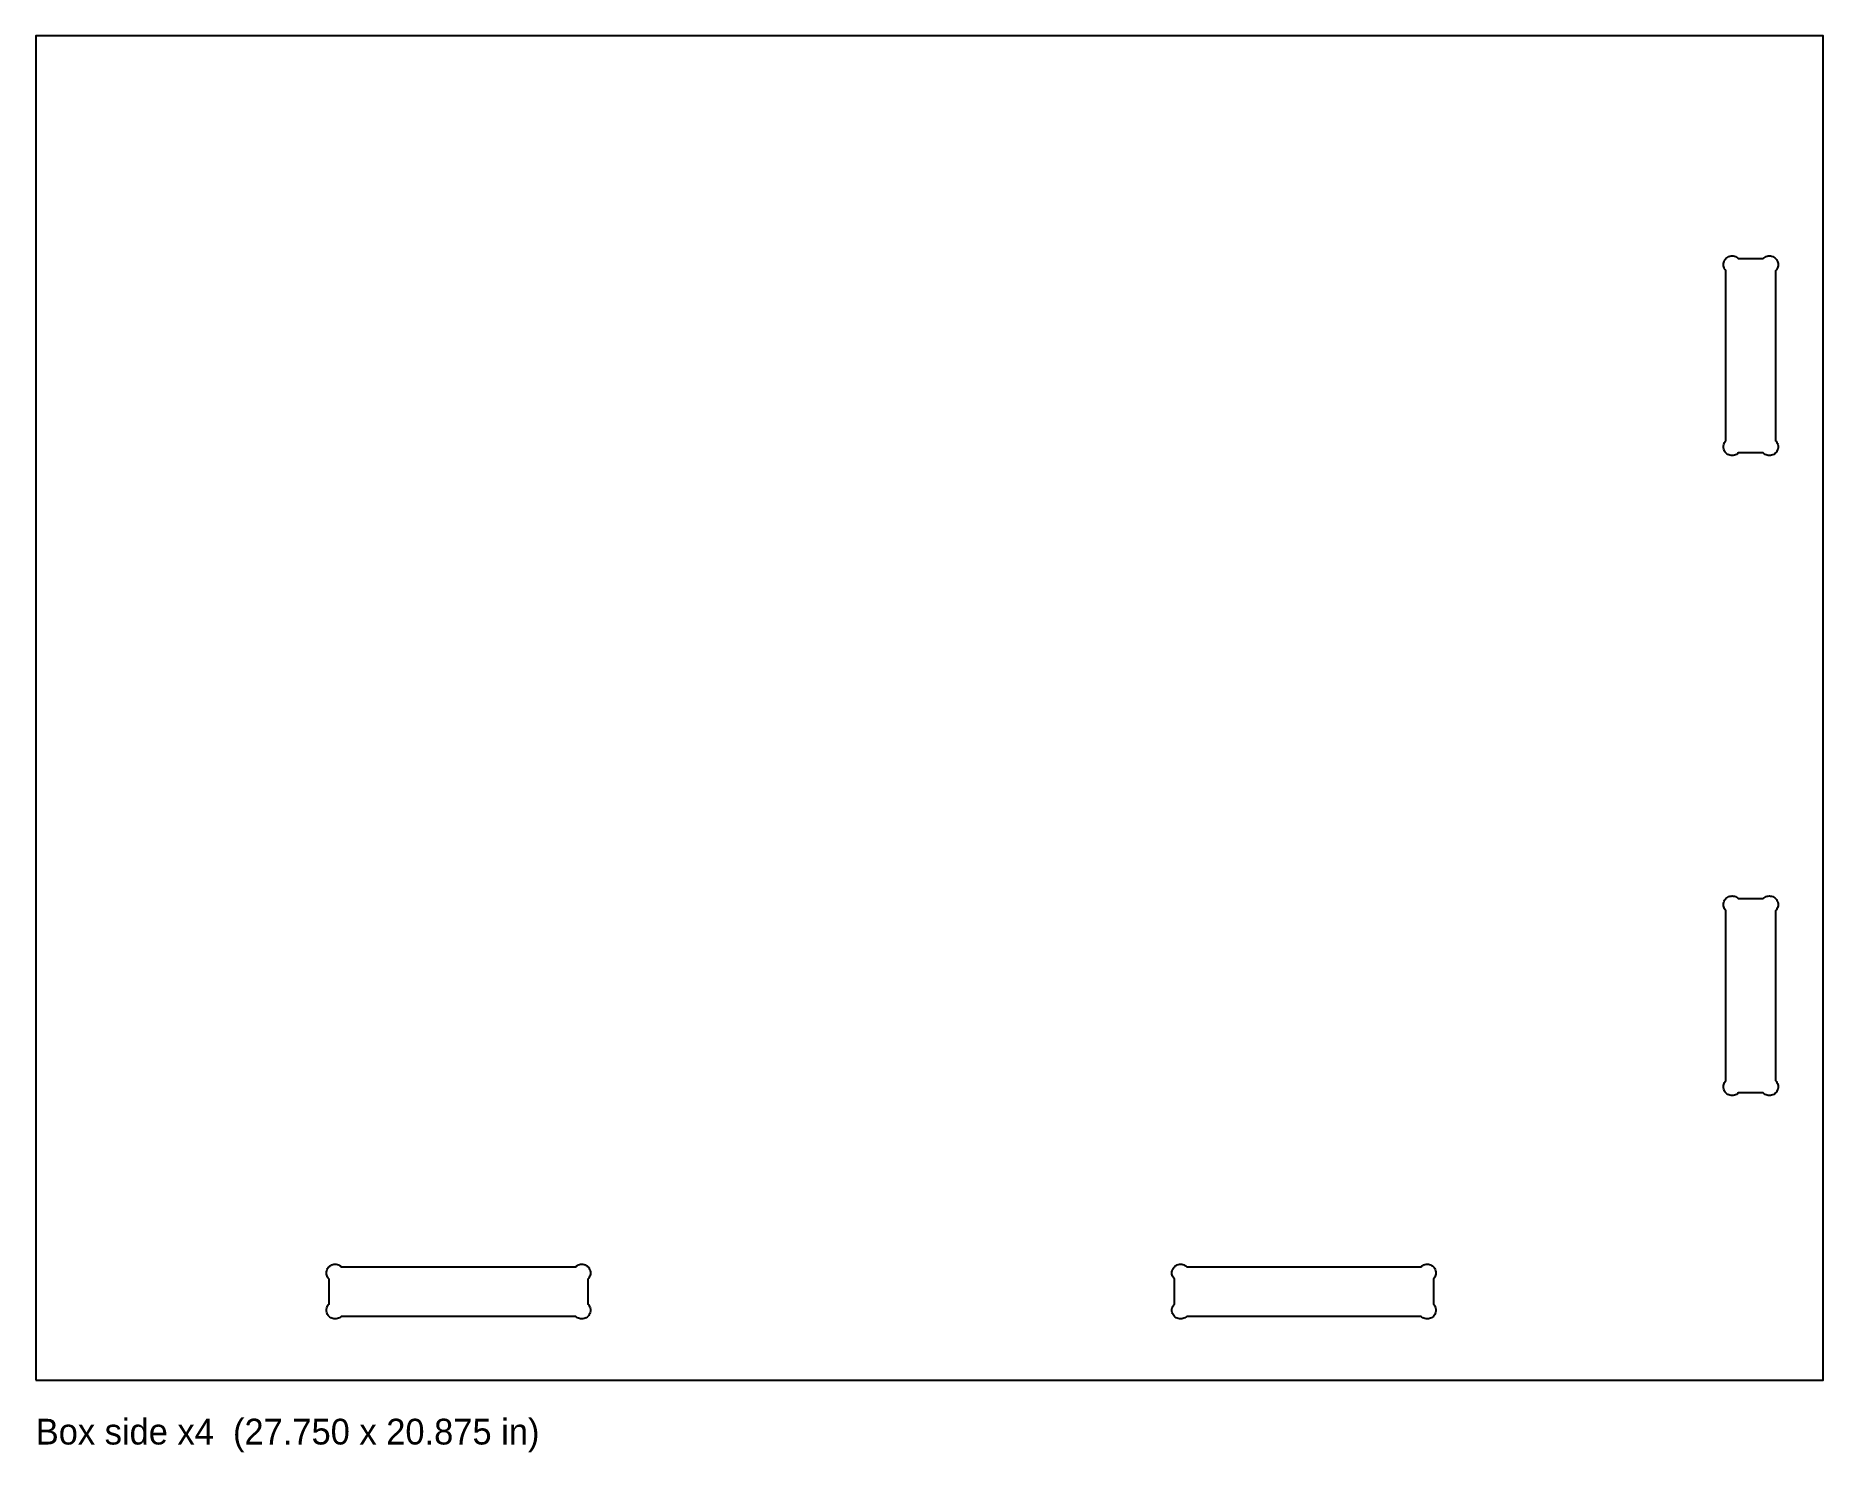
# Model space of a CAD drawing. Header units: inches. Extents: x 0 to 27.8, y -1.1 to 20.9.
import ezdxf

# ---------------------------------------------------------------- set-up
doc = ezdxf.new("R2010")
doc.units = ezdxf.units.IN
doc.header["$MEASUREMENT"] = 0
for name, color, linetype in [('CUT_INSIDE', 5, 'Continuous'), ('CUT_OUTSIDE', 1, 'Continuous'), ('LABEL', 3, 'Continuous')]:
    doc.layers.add(name, color=color, linetype=linetype)

msp = doc.modelspace()

# ---------------------------------------------------------------- linework, layer by layer
at = {"layer": 'CUT_INSIDE'}
for points in [[(26.403, 14.375), (26.387, 14.367), (26.37, 14.361), (26.353, 14.358), (26.335, 14.357), (26.318, 14.358), (26.301, 14.361), (26.284, 14.367), (26.268, 14.375), (26.253, 14.385), (26.24, 14.396), (26.228, 14.41), (26.219, 14.424), (26.211, 14.44), (26.205, 14.457), (26.202, 14.474), (26.2, 14.492), (26.202, 14.509), (26.205, 14.527), (26.211, 14.543), (26.219, 14.559), (26.228, 14.574), (26.24, 14.587), (26.24, 17.225), (26.228, 17.239), (26.219, 17.253), (26.211, 17.269), (26.205, 17.286), (26.202, 17.303), (26.2, 17.321), (26.202, 17.338), (26.205, 17.356), (26.211, 17.372), (26.219, 17.388), (26.228, 17.403), (26.24, 17.416), (26.253, 17.428), (26.268, 17.438), (26.284, 17.446), (26.301, 17.451), (26.318, 17.455), (26.335, 17.456), (26.353, 17.455), (26.37, 17.451), (26.387, 17.446), (26.403, 17.438), (26.418, 17.428), (26.431, 17.416), (26.819, 17.416), (26.832, 17.428), (26.847, 17.438), (26.863, 17.446), (26.88, 17.451), (26.897, 17.455), (26.915, 17.456), (26.932, 17.455), (26.949, 17.451), (26.966, 17.446), (26.982, 17.438), (26.997, 17.428), (27.01, 17.416), (27.022, 17.403), (27.031, 17.388), (27.039, 17.372), (27.045, 17.356), (27.048, 17.338), (27.05, 17.321), (27.048, 17.303), (27.045, 17.286), (27.039, 17.269), (27.031, 17.253), (27.022, 17.239), (27.01, 17.225), (27.01, 14.587), (27.022, 14.574), (27.031, 14.559), (27.039, 14.543), (27.045, 14.527), (27.048, 14.509), (27.05, 14.492), (27.048, 14.474), (27.045, 14.457), (27.039, 14.44), (27.031, 14.424), (27.022, 14.41), (27.01, 14.396), (26.997, 14.385), (26.982, 14.375), (26.966, 14.367), (26.949, 14.361), (26.932, 14.358), (26.915, 14.357), (26.897, 14.358), (26.88, 14.361), (26.863, 14.367), (26.847, 14.375), (26.832, 14.385), (26.819, 14.396), (26.431, 14.396), (26.418, 14.385)], [(26.403, 4.437), (26.387, 4.429), (26.37, 4.424), (26.353, 4.42), (26.335, 4.419), (26.318, 4.42), (26.301, 4.424), (26.284, 4.429), (26.268, 4.437), (26.253, 4.447), (26.24, 4.459), (26.228, 4.472), (26.219, 4.487), (26.211, 4.503), (26.205, 4.519), (26.202, 4.537), (26.2, 4.554), (26.202, 4.572), (26.205, 4.589), (26.211, 4.606), (26.219, 4.622), (26.228, 4.636), (26.24, 4.65), (26.24, 7.288), (26.228, 7.301), (26.219, 7.316), (26.211, 7.332), (26.205, 7.348), (26.202, 7.366), (26.2, 7.383), (26.202, 7.401), (26.205, 7.418), (26.211, 7.435), (26.219, 7.451), (26.228, 7.465), (26.24, 7.479), (26.253, 7.49), (26.268, 7.5), (26.284, 7.508), (26.301, 7.514), (26.318, 7.517), (26.335, 7.518), (26.353, 7.517), (26.37, 7.514), (26.387, 7.508), (26.403, 7.5), (26.418, 7.49), (26.431, 7.479), (26.819, 7.479), (26.832, 7.49), (26.847, 7.5), (26.863, 7.508), (26.88, 7.514), (26.897, 7.517), (26.915, 7.518), (26.932, 7.517), (26.949, 7.514), (26.966, 7.508), (26.982, 7.5), (26.997, 7.49), (27.01, 7.479), (27.022, 7.465), (27.031, 7.451), (27.039, 7.435), (27.045, 7.418), (27.048, 7.401), (27.05, 7.383), (27.048, 7.366), (27.045, 7.348), (27.039, 7.332), (27.031, 7.316), (27.022, 7.301), (27.01, 7.288), (27.01, 4.65), (27.022, 4.636), (27.031, 4.622), (27.039, 4.606), (27.045, 4.589), (27.048, 4.572), (27.05, 4.554), (27.048, 4.537), (27.045, 4.519), (27.039, 4.503), (27.031, 4.487), (27.022, 4.472), (27.01, 4.459), (26.997, 4.447), (26.982, 4.437), (26.966, 4.429), (26.949, 4.424), (26.932, 4.42), (26.915, 4.419), (26.897, 4.42), (26.88, 4.424), (26.863, 4.429), (26.847, 4.437), (26.832, 4.447), (26.819, 4.459), (26.431, 4.459), (26.418, 4.447)], [(4.715, 0.969), (4.7, 0.961), (4.683, 0.955), (4.666, 0.952), (4.648, 0.95), (4.63, 0.952), (4.613, 0.955), (4.596, 0.961), (4.58, 0.969), (4.566, 0.978), (4.553, 0.99), (4.553, 0.99), (4.541, 1.003), (4.531, 1.018), (4.523, 1.034), (4.518, 1.051), (4.514, 1.068), (4.513, 1.085), (4.514, 1.103), (4.518, 1.12), (4.523, 1.137), (4.531, 1.153), (4.541, 1.168), (4.553, 1.181), (4.553, 1.569), (4.541, 1.582), (4.531, 1.597), (4.523, 1.613), (4.518, 1.63), (4.514, 1.647), (4.513, 1.665), (4.514, 1.682), (4.518, 1.699), (4.523, 1.716), (4.531, 1.732), (4.541, 1.747), (4.553, 1.76), (4.553, 1.76), (4.566, 1.772), (4.58, 1.781), (4.596, 1.789), (4.613, 1.795), (4.63, 1.798), (4.648, 1.8), (4.666, 1.798), (4.683, 1.795), (4.7, 1.789), (4.715, 1.781), (4.73, 1.772), (4.743, 1.76), (8.382, 1.76), (8.395, 1.772), (8.41, 1.781), (8.425, 1.789), (8.442, 1.795), (8.459, 1.798), (8.477, 1.8), (8.495, 1.798), (8.512, 1.795), (8.529, 1.789), (8.545, 1.781), (8.559, 1.772), (8.572, 1.76), (8.584, 1.747), (8.594, 1.732), (8.602, 1.716), (8.607, 1.699), (8.611, 1.682), (8.612, 1.665), (8.611, 1.647), (8.607, 1.63), (8.602, 1.613), (8.594, 1.597), (8.584, 1.582), (8.572, 1.569), (8.572, 1.181), (8.584, 1.168), (8.594, 1.153), (8.602, 1.137), (8.607, 1.12), (8.611, 1.103), (8.612, 1.085), (8.611, 1.068), (8.607, 1.051), (8.602, 1.034), (8.594, 1.018), (8.584, 1.003), (8.572, 0.99), (8.572, 0.99), (8.559, 0.978), (8.545, 0.969), (8.529, 0.961), (8.512, 0.955), (8.495, 0.952), (8.477, 0.95), (8.459, 0.952), (8.442, 0.955), (8.425, 0.961), (8.41, 0.969), (8.395, 0.978), (8.382, 0.99), (4.743, 0.99), (4.73, 0.978)], [(17.84, 0.969), (17.825, 0.961), (17.808, 0.955), (17.791, 0.952), (17.773, 0.95), (17.755, 0.952), (17.738, 0.955), (17.721, 0.961), (17.705, 0.969), (17.691, 0.978), (17.677, 0.99), (17.677, 0.99), (17.666, 1.003), (17.656, 1.018), (17.648, 1.034), (17.643, 1.051), (17.639, 1.068), (17.638, 1.085), (17.639, 1.103), (17.643, 1.12), (17.648, 1.137), (17.656, 1.153), (17.666, 1.168), (17.677, 1.181), (17.677, 1.569), (17.666, 1.582), (17.656, 1.597), (17.648, 1.613), (17.643, 1.63), (17.639, 1.647), (17.638, 1.665), (17.639, 1.682), (17.643, 1.699), (17.648, 1.716), (17.656, 1.732), (17.666, 1.747), (17.677, 1.76), (17.677, 1.76), (17.691, 1.772), (17.705, 1.781), (17.721, 1.789), (17.738, 1.795), (17.755, 1.798), (17.773, 1.8), (17.791, 1.798), (17.808, 1.795), (17.825, 1.789), (17.84, 1.781), (17.855, 1.772), (17.868, 1.76), (21.507, 1.76), (21.52, 1.772), (21.535, 1.781), (21.55, 1.789), (21.567, 1.795), (21.584, 1.798), (21.602, 1.8), (21.62, 1.798), (21.637, 1.795), (21.654, 1.789), (21.67, 1.781), (21.684, 1.772), (21.698, 1.76), (21.709, 1.747), (21.719, 1.732), (21.727, 1.716), (21.732, 1.699), (21.736, 1.682), (21.737, 1.665), (21.736, 1.647), (21.732, 1.63), (21.727, 1.613), (21.719, 1.597), (21.709, 1.582), (21.698, 1.569), (21.698, 1.181), (21.709, 1.168), (21.719, 1.153), (21.727, 1.137), (21.732, 1.12), (21.736, 1.103), (21.737, 1.085), (21.736, 1.068), (21.732, 1.051), (21.727, 1.034), (21.719, 1.018), (21.709, 1.003), (21.698, 0.99), (21.698, 0.99), (21.684, 0.978), (21.67, 0.969), (21.654, 0.961), (21.637, 0.955), (21.62, 0.952), (21.602, 0.95), (21.584, 0.952), (21.567, 0.955), (21.55, 0.961), (21.535, 0.969), (21.52, 0.978), (21.507, 0.99), (17.868, 0.99), (17.855, 0.978)]]:
    msp.add_lwpolyline(points, close=True, dxfattribs=at)
at = {"layer": 'CUT_OUTSIDE'}
msp.add_lwpolyline([(0, 0), (27.75, 0), (27.75, 20.875), (0, 20.875)], close=True, dxfattribs=at)

# ---------------------------------------------------------------- texts
at = {"layer": 'LABEL'}
msp.add_text('Box side x4  (27.750 x 20.875 in)', height=0.4, dxfattribs=at).set_placement((0, -1))

doc.saveas('drawing.dxf')
